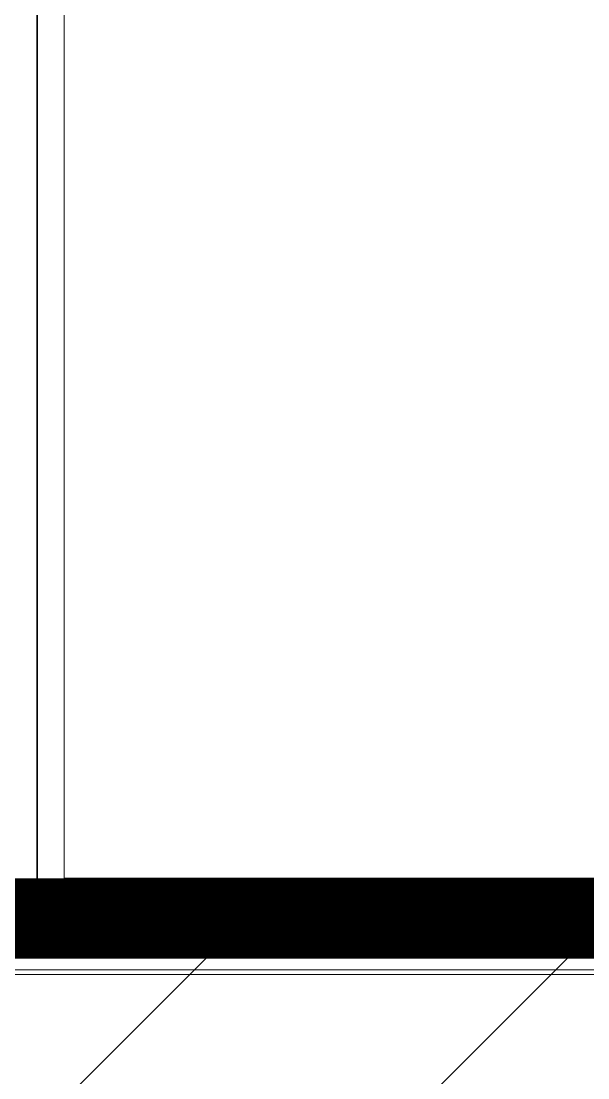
# Model space of a CAD drawing. Header units: millimetres. Extents: x 4739419 to 5837985, y 2291271 to 3446271.
# Drawn here: x 4939102 to 4941216, y 2413396 to 2417340 of the extents above; entities that cross this region are included whole.
import ezdxf

# ---------------------------------------------------------------- set-up
doc = ezdxf.new("R2010")
doc.units = ezdxf.units.MM
doc.layers.get('0').update_dxf_attribs({"color": 255})
for name, color, linetype in [('HEB-Angle joint', 1, 'Continuous'), ('HEB-Area(PC Topping)', 3, 'Continuous'), ('XR-평면도$0$A-ELEV-PATT', 9, 'Continuous'), ('XR-평면도$0$Parking_화물', 9, 'Continuous')]:
    doc.layers.add(name, color=color, linetype=linetype)
doc.layers.add('XR-평면도$0$A-ELEV-LIN2', color=9, linetype='Continuous', lineweight=25)
doc.layers.add('XR-평면도$0$A-ELEV-LIN3', color=9, linetype='Continuous', lineweight=18)

# ---------------------------------------------------------------- blocks, each defined once
blk = doc.blocks.new('XR-평면도$0$범퍼_1')
at = {"layer": 'XR-평면도$0$A-ELEV-PATT', "ltscale": 0.002}
h = blk.add_hatch(dxfattribs=at)
h.set_pattern_fill('AR-SAND', color=256, angle=180, style=0)
h.set_pattern_definition([(217.5, (21376290.81, -50954928.292), (1.600031296, -48.941323733), [0, -38.608, 0, -43.18, 0, -41.275]), (187.5, (21376290.81, -50954928.29), (-44.95232831, -71.68251006), [0, -20.828, 0, -34.798, 0, -13.335]), (147.5, (21376322.05, -50954928.292), (-79.099237024, -0.143718468), [0, -12.7, 0, -45.72, 0, -59.69]), (137.5, (21376322.05, -50954928.29), (-76.35564525, -22.292932326), [0, -6.35, 0, -29.972, 0, -34.29])])
edge = h.paths.add_edge_path()
edge.add_arc((-4693.7, 123.7), 8.33, 90, 180)
edge.add_line((-4702, 123.7), (-4702, 32))
edge.add_line((-4702, 32), (5694, 32))
edge.add_line((5694, 32), (5694, 123.7))
edge.add_arc((5685.7, 123.7), 8.33, 0, 90)
edge.add_line((5685.7, 132), (-4693.7, 132))
h = blk.add_hatch(dxfattribs=at)
h.set_pattern_fill('AR-HBONE', color=256, scale=0.1, angle=180, style=0)
h.set_pattern_definition([(225, (21375357.164, -50954683.464), (-1e-14, -14.3684097937), [30.48, -10.16]), (315, (21375349.98, -50954690.648), (-1e-14, -14.3684097937), [30.48, -10.16])])
h.paths.add_polyline_path([(-4702, 32), (5694, 32), (5694, 2), (-4702, 2)])
at = {"layer": 'XR-평면도$0$A-ELEV-LIN3'}
blk.add_line((-4400, 0), (4400, 0), dxfattribs=at)
at = {"layer": 'XR-평면도$0$A-ELEV-PATT'}
for p, q in [((-4693.7, 132), (5685.7, 132)), ((-4702, 32), (5694, 32))]:
    blk.add_line(p, q, dxfattribs=at)
at = {"layer": 'XR-평면도$0$A-ELEV-PATT', "ltscale": 0.002}
blk.add_lwpolyline([(5694, 52), (5696, 52), (5696, 0), (-4704, 0), (-4704, 52), (-4702, 52), (-4702, 2), (5694, 2)], close=True, dxfattribs=at)
at = {"layer": 'XR-평면도$0$A-ELEV-PATT'}
blk.add_lwpolyline([(-4702, 32), (-4702, 2), (5694, 2), (5694, 32)], dxfattribs=at)
blk = doc.blocks.new('XR-평면도$0$스크린+범퍼_기준층(210318)')
at = {"layer": 'XR-평면도$0$A-ELEV-LIN3', "linetype": 'Continuous'}
blk.add_lwpolyline([(408.8, -619.5), (408.8, -10380.5), (391.3, -10380.5), (391.3, -619.5)], dxfattribs=at)
at = {"rotation": 270}
blk.add_blockref('XR-평면도$0$범퍼_1', (500, -5004), dxfattribs=at)
blk = doc.blocks.new('XR-평면도$0$주차구획_1')
at = {"layer": 'XR-평면도$0$A-ELEV-LIN3'}
blk.add_lwpolyline([(-5900, 1450), (5900, 1450), (5900, -1450), (-5900, -1450)], close=True, dxfattribs=at)
at = {"layer": 'XR-평면도$0$Parking_화물'}
blk.add_lwpolyline([(-6000, 1550), (6000, 1550), (6000, -1550), (-6000, -1550)], close=True, dxfattribs=at)
blk = doc.blocks.new('XR-평면도$0$화물주차구획_1F(210411)')
for p, xscale in [((12150544, 773313.4), -1.000000000000001), ((12150544, 770213.4), -1)]:
    blk.add_blockref('XR-평면도$0$주차구획_1', p, dxfattribs=dict(xscale=xscale))

msp = doc.modelspace()

# ---------------------------------------------------------------- hatches: boundary and pattern name
at = {"layer": 'HEB-Area(PC Topping)'}
h = msp.add_hatch(dxfattribs=at)
h.set_pattern_fill('ANSI31', color=256, scale=300)
h.set_pattern_definition([(45, (152467.4, -0.001), (-673.51921, 673.51921), [])])
h.paths.add_polyline_path([(4865461.8, 2413991.2), (4865511.8, 2394416.6), (4898114.5, 2394416.6), (4898114.5, 2377621.7), (4911154.5, 2377621.7), (4911154.5, 2394421.7), (4943111.8, 2394421.7), (4943111.8, 2413991.2), (4905611.8, 2413991.2), (4905611.8, 2410391.2), (4903611.8, 2410391.2), (4903611.8, 2413991.2)])

# ---------------------------------------------------------------- linework, layer by layer
at = {"layer": 'HEB-Angle joint', "const_width": 300}
msp.add_lwpolyline([(4903611.8, 2413991.2), (4865461.8, 2413991.2), (4865511.8, 2394416.6), (4898114.5, 2394416.6), (4898114.5, 2377621.7), (4911154.5, 2377621.7), (4911154.5, 2394421.7), (4943111.8, 2394421.7), (4943111.8, 2413991.2), (4905611.8, 2413991.2), (4905611.8, 2410391.2), (4903611.8, 2410391.2), (4903611.8, 2413991.2)], dxfattribs=at)
at = {"layer": 'XR-평면도$0$A-ELEV-LIN2'}
msp.add_line((4932661.8, 2413891.2), (4942611.8, 2413891.2), dxfattribs=at)
msp.add_line((4932661.8, 2413891.2), (4942611.8, 2413891.2), dxfattribs=at)
msp.add_line((4932661.8, 2413891.2), (4942611.8, 2413891.2), dxfattribs=at)
at = {"layer": 'XR-평면도$0$A-ELEV-LIN3'}
for points in [[(5001611.8, 2425791.2), (5001611.8, 2427291.2), (5000011.8, 2427291.2), (5000011.8, 2426391.2), (4987761.8, 2426391.2), (4987761.8, 2426991.2), (4986461.8, 2426991.2), (4986461.8, 2425291.2), (4987561.8, 2425291.2), (4987561.8, 2413991.2), (4931661.8, 2413991.2), (4931661.8, 2425291.2), (4932761.8, 2425291.2), (4932761.8, 2426991.2), (4931461.8, 2426991.2), (4931461.8, 2426391.2), (4921761.8, 2426391.2), (4921761.8, 2426991.2), (4920461.8, 2426991.2), (4920461.8, 2425291.2), (4921561.8, 2425291.2), (4921561.8, 2413991.2), (4881111.8, 2413991.2)], [(5001611.8, 2425791.2), (5001611.8, 2427291.2), (5000011.8, 2427291.2), (5000011.8, 2426391.2), (4987761.8, 2426391.2), (4987761.8, 2426991.2), (4986461.8, 2426991.2), (4986461.8, 2425291.2), (4987561.8, 2425291.2), (4987561.8, 2413991.2), (4931661.8, 2413991.2), (4931661.8, 2425291.2), (4932761.8, 2425291.2), (4932761.8, 2426991.2), (4931461.8, 2426991.2), (4931461.8, 2426391.2), (4921761.8, 2426391.2), (4921761.8, 2426991.2), (4920461.8, 2426991.2), (4920461.8, 2425291.2), (4921561.8, 2425291.2), (4921561.8, 2413991.2), (4881111.8, 2413991.2)], [(5001611.8, 2425791.2), (5001611.8, 2427291.2), (5000011.8, 2427291.2), (5000011.8, 2426391.2), (4987761.8, 2426391.2), (4987761.8, 2426991.2), (4986461.8, 2426991.2), (4986461.8, 2425291.2), (4987561.8, 2425291.2), (4987561.8, 2413991.2), (4931661.8, 2413991.2), (4931661.8, 2425291.2), (4932761.8, 2425291.2), (4932761.8, 2426991.2), (4931461.8, 2426991.2), (4931461.8, 2426391.2), (4921761.8, 2426391.2), (4921761.8, 2426991.2), (4920461.8, 2426991.2), (4920461.8, 2425291.2), (4921561.8, 2425291.2), (4921561.8, 2413991.2), (4881111.8, 2413991.2)], [(5001511.8, 2425791.2), (5001511.8, 2427191.2), (5000111.8, 2427191.2), (5000111.8, 2426291.2), (4987661.8, 2426291.2), (4987661.8, 2426891.2), (4986561.8, 2426891.2), (4986561.8, 2425391.2), (4987661.8, 2425391.2), (4987661.8, 2413891.2), (4931561.8, 2413891.2), (4931561.8, 2425391.2), (4932661.8, 2425391.2), (4932661.8, 2426891.2), (4931561.8, 2426891.2), (4931561.8, 2426291.2), (4921661.8, 2426291.2)], [(5001511.8, 2425791.2), (5001511.8, 2427191.2), (5000111.8, 2427191.2), (5000111.8, 2426291.2), (4987661.8, 2426291.2), (4987661.8, 2426891.2), (4986561.8, 2426891.2), (4986561.8, 2425391.2), (4987661.8, 2425391.2), (4987661.8, 2413891.2), (4931561.8, 2413891.2), (4931561.8, 2425391.2), (4932661.8, 2425391.2), (4932661.8, 2426891.2), (4931561.8, 2426891.2), (4931561.8, 2426291.2), (4921661.8, 2426291.2)], [(5001511.8, 2425791.2), (5001511.8, 2427191.2), (5000111.8, 2427191.2), (5000111.8, 2426291.2), (4987661.8, 2426291.2), (4987661.8, 2426891.2), (4986561.8, 2426891.2), (4986561.8, 2425391.2), (4987661.8, 2425391.2), (4987661.8, 2413891.2), (4931561.8, 2413891.2), (4931561.8, 2425391.2), (4932661.8, 2425391.2), (4932661.8, 2426891.2), (4931561.8, 2426891.2), (4931561.8, 2426291.2), (4921661.8, 2426291.2)]]:
    msp.add_lwpolyline(points, dxfattribs=at)

# ---------------------------------------------------------------- block references
at = {"color": 2, "rotation": 270}
msp.add_blockref('XR-평면도$0$화물주차구획_1F(210411)', (4167398.5, 14570585.2), dxfattribs=at)
msp.add_blockref('XR-평면도$0$화물주차구획_1F(210411)', (4167398.5, 14570585.2), dxfattribs=at)
msp.add_blockref('XR-평면도$0$화물주차구획_1F(210411)', (4167398.5, 14570585.2), dxfattribs=at)
at = {"xscale": -1, "rotation": 270}
msp.add_blockref('XR-평면도$0$스크린+범퍼_기준층(210318)', (4943111.8, 2413391.2), dxfattribs=at)
msp.add_blockref('XR-평면도$0$스크린+범퍼_기준층(210318)', (4943111.8, 2413391.2), dxfattribs=at)
msp.add_blockref('XR-평면도$0$스크린+범퍼_기준층(210318)', (4943111.8, 2413391.2), dxfattribs=at)

doc.saveas('drawing.dxf')
